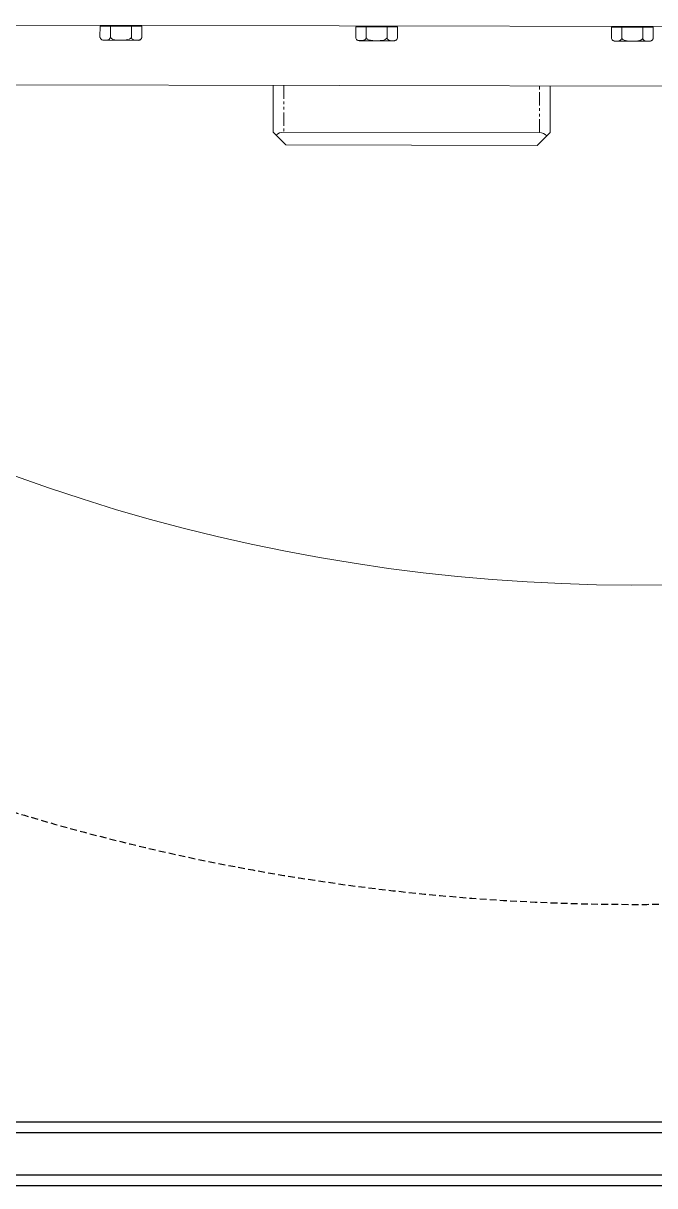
# Model space of a CAD drawing. Header units: millimetres. Extents: x -383313 to -161684, y -117025 to 99224.
# Drawn here: x -325375 to -325078, y 30592 to 31138 of the extents above; entities that cross this region are included whole.
import ezdxf

# ---------------------------------------------------------------- set-up
doc = ezdxf.new("R2010")
doc.units = ezdxf.units.MM
doc.header["$MEASUREMENT"] = 0
for name, pattern in [('AM_ISO08W050x2', [9, 6, -0.75, 1.5, -0.75]), ('DASHED', [0.75, 0.5, -0.25]), ('NASCOSTA2', [4.7625, 3.175, -1.5875]), ('PHANTOM', [12.7, 6.35, -1.27, 1.27, -1.27, 1.27, -1.27])]:
    doc.linetypes.add(name, pattern=pattern)
for name, color, linetype in [('P-0000', 7, 'Continuous'), ('P-4ECA', 7, 'Continuous'), ('Ограждения', 20, 'Continuous'), ('Робот', 30, 'Continuous')]:
    doc.layers.add(name, color=color, linetype=linetype)

# ---------------------------------------------------------------- blocks, each defined once
blk = doc.blocks.new('*U125')
at = {"layer": 'Ограждения'}
for points in [[(2037.53, -15), (105, -15), (105, 15), (2037.53, 15)], [(2032.53, -10), (110, -10), (110, 10), (2032.53, 10)]]:
    blk.add_lwpolyline(points, close=True, dxfattribs=at)
blk = doc.blocks.new('A$C16512043')
at = {"color": 7, "linetype": 'Continuous', "lineweight": 15}
for p, q in [((810, -587.5), (-810, -587.5)), ((-249.81, -587.9), (-249.81, -592.83)), ((-249.81, -587.9), (-244.91, -587.9)), ((-248.1, -587.5), (-248.1, -587.9)), ((-244.91, -587.9), (-244.91, -592.83)), ((-235.09, -587.9), (-244.91, -587.9)), ((-235.09, -587.9), (-235.09, -592.83)), ((-230.19, -587.9), (-235.09, -587.9)), ((-231.9, -587.9), (-231.9, -587.5)), ((-230.19, -587.9), (-230.19, -592.83)), ((-129.81, -587.9), (-129.81, -592.83)), ((-129.81, -587.9), (-124.91, -587.9)), ((-128.1, -587.5), (-128.1, -587.9)), ((-124.91, -587.9), (-124.91, -592.83)), ((-115.09, -587.9), (-124.91, -587.9)), ((-115.09, -587.9), (-115.09, -592.83)), ((-110.19, -587.9), (-115.09, -587.9)), ((-111.9, -587.9), (-111.9, -587.5)), ((-110.19, -587.9), (-110.19, -592.83)), ((-9.81, -587.9), (-9.81, -592.83)), ((-9.81, -587.9), (-4.91, -587.9)), ((-8.1, -587.5), (-8.1, -587.9)), ((-4.91, -587.9), (-4.91, -592.83)), ((4.91, -587.9), (-4.91, -587.9)), ((4.91, -587.9), (4.91, -592.83)), ((9.81, -587.9), (4.91, -587.9)), ((8.1, -587.9), (8.1, -587.5)), ((9.81, -587.9), (9.81, -592.83)), ((-248.15, -594.5), (-231.85, -594.5)), ((-128.15, -594.5), (-111.85, -594.5)), ((-8.15, -594.5), (8.15, -594.5)), ((750, -615.5), (-750, -615.5)), ((-168.5, -637.5), (-168.5, -615.5)), ((-38.5, -615.5), (-38.5, -637.5)), ((-167.04, -638.96), (-168.5, -637.5)), ((-167.04, -638.96), (-162.5, -643.5)), ((-163.5, -637.5), (-43.5, -637.5)), ((-44.5, -643.5), (-39.96, -638.96)), ((-38.5, -637.5), (-39.96, -638.96)), ((-44.5, -643.5), (-162.5, -643.5))]:
    blk.add_line(p, q, dxfattribs=at)
at = {"color": 7, "linetype": 'PHANTOM', "lineweight": 0}
for p, q in [((-163.5, -615.5), (-163.5, -637.5)), ((-43.5, -637.5), (-43.5, -615.5))]:
    blk.add_line(p, q, dxfattribs=at)
at = {"color": 7, "linetype": 'Continuous', "lineweight": 15, "flags": 128}
for points in [[(-244.91, -592.83), (-244.93, -593.12), (-245, -593.38), (-245.17, -593.72), (-245.54, -594.09), (-246.72, -594.44), (-248.43, -594.38), (-248.91, -594.24), (-249.44, -593.86), (-249.62, -593.6), (-249.76, -593.26), (-249.81, -592.97), (-249.81, -592.83)], [(-244.91, -592.83), (-244.87, -593.09), (-244.74, -593.35), (-244.43, -593.68), (-243.75, -594.05), (-241.72, -594.42), (-240, -594.46), (-238.33, -594.42), (-236.67, -594.18), (-235.97, -593.93), (-235.36, -593.48), (-235.18, -593.2), (-235.09, -592.87), (-235.09, -592.83)], [(-235.09, -592.83), (-235.07, -593.12), (-235, -593.38), (-234.83, -593.72), (-234.46, -594.09), (-233.28, -594.44), (-231.57, -594.38), (-231.09, -594.24), (-230.56, -593.86), (-230.38, -593.6), (-230.24, -593.26), (-230.19, -592.97), (-230.19, -592.83)], [(-124.91, -592.83), (-124.93, -593.12), (-125, -593.38), (-125.17, -593.72), (-125.54, -594.09), (-126.72, -594.44), (-128.43, -594.38), (-128.91, -594.24), (-129.44, -593.86), (-129.62, -593.6), (-129.76, -593.26), (-129.81, -592.97), (-129.81, -592.83)], [(-124.91, -592.83), (-124.87, -593.09), (-124.74, -593.35), (-124.43, -593.68), (-123.75, -594.05), (-121.72, -594.42), (-120, -594.46), (-118.33, -594.42), (-116.67, -594.18), (-115.97, -593.93), (-115.36, -593.48), (-115.18, -593.2), (-115.09, -592.87), (-115.09, -592.83)], [(-115.09, -592.83), (-115.07, -593.12), (-115, -593.38), (-114.83, -593.72), (-114.46, -594.09), (-113.28, -594.44), (-111.57, -594.38), (-111.09, -594.24), (-110.56, -593.86), (-110.38, -593.6), (-110.24, -593.26), (-110.19, -592.97), (-110.19, -592.83)], [(-4.91, -592.83), (-4.93, -593.12), (-5, -593.38), (-5.17, -593.72), (-5.54, -594.09), (-6.72, -594.44), (-8.43, -594.38), (-8.91, -594.24), (-9.44, -593.86), (-9.62, -593.6), (-9.76, -593.26), (-9.81, -592.97), (-9.81, -592.83)], [(-4.91, -592.83), (-4.87, -593.09), (-4.74, -593.35), (-4.43, -593.68), (-3.75, -594.05), (-1.72, -594.42), (0, -594.46), (1.67, -594.42), (3.33, -594.18), (4.03, -593.93), (4.64, -593.48), (4.82, -593.2), (4.91, -592.87), (4.91, -592.83)], [(4.91, -592.83), (4.93, -593.12), (5, -593.38), (5.17, -593.72), (5.54, -594.09), (6.72, -594.44), (8.43, -594.38), (8.91, -594.24), (9.44, -593.86), (9.62, -593.6), (9.76, -593.26), (9.81, -592.97), (9.81, -592.83)]]:
    blk.add_lwpolyline(points, dxfattribs=at)
at = {"color": 7, "linetype": 'Continuous', "lineweight": 15}
for centre, radius, start, end in [((-248.15, -592.83), 1.67, 219.9532, 270), ((-231.85, -592.83), 1.67, 270, 320.9756), ((-231.85, -592.83), 1.67, 341.0498, 4.6273), ((-128.15, -592.83), 1.67, 219.9532, 270), ((-111.85, -592.83), 1.67, 270, 320.9756), ((-111.85, -592.83), 1.67, 341.0498, 4.6273), ((-8.15, -592.83), 1.67, 219.9532, 270), ((8.15, -592.83), 1.67, 270, 320.9756), ((8.15, -592.83), 1.67, 341.0498, 4.6273), ((-163.5, -642.5), 5, 90, 135), ((-43.5, -642.5), 5, 45, 90), ((0, 0), 850, 234.26871, 305.73129)]:
    blk.add_arc(centre, radius, start, end, dxfattribs=at)
at = {"layer": 'P-4ECA', "color": 1, "linetype": 'NASCOSTA2'}
blk.add_arc((0, 0), 1000, 216.00003, 323.99997, dxfattribs=at)
blk = doc.blocks.new('A$C11CE3AA3')
at = {"layer": 'P-0000', "color": 7, "linetype": 'AM_ISO08W050x2'}
blk.add_blockref('A$C16512043', (0, 0), dxfattribs=at)
blk = doc.blocks.new('A$C48DD7FF4')
at = {"layer": 'P-0000', "color": 7, "linetype": 'AM_ISO08W050x2', "rotation": 90}
blk.add_blockref('A$C11CE3AA3', (0, 0), dxfattribs=at)
blk = doc.blocks.new('A$C85faf101')
at = {"layer": 'P-0000', "color": 7, "linetype": 'AM_ISO08W050x2', "rotation": 269.8977813728555}
blk.add_blockref('A$C48DD7FF4', (1020.31, 0, 5), dxfattribs=at)

msp = doc.modelspace()

# ---------------------------------------------------------------- block references
at = {"ltscale": 100}
msp.add_blockref('A$C85faf101', (-326107.95318, 31724.05688), dxfattribs=at)
at = {"layer": 'Робот', "linetype": 'DASHED'}
msp.add_blockref('*U125', (-326062.85204, 30606.87526), dxfattribs=at)

doc.saveas('drawing.dxf')
